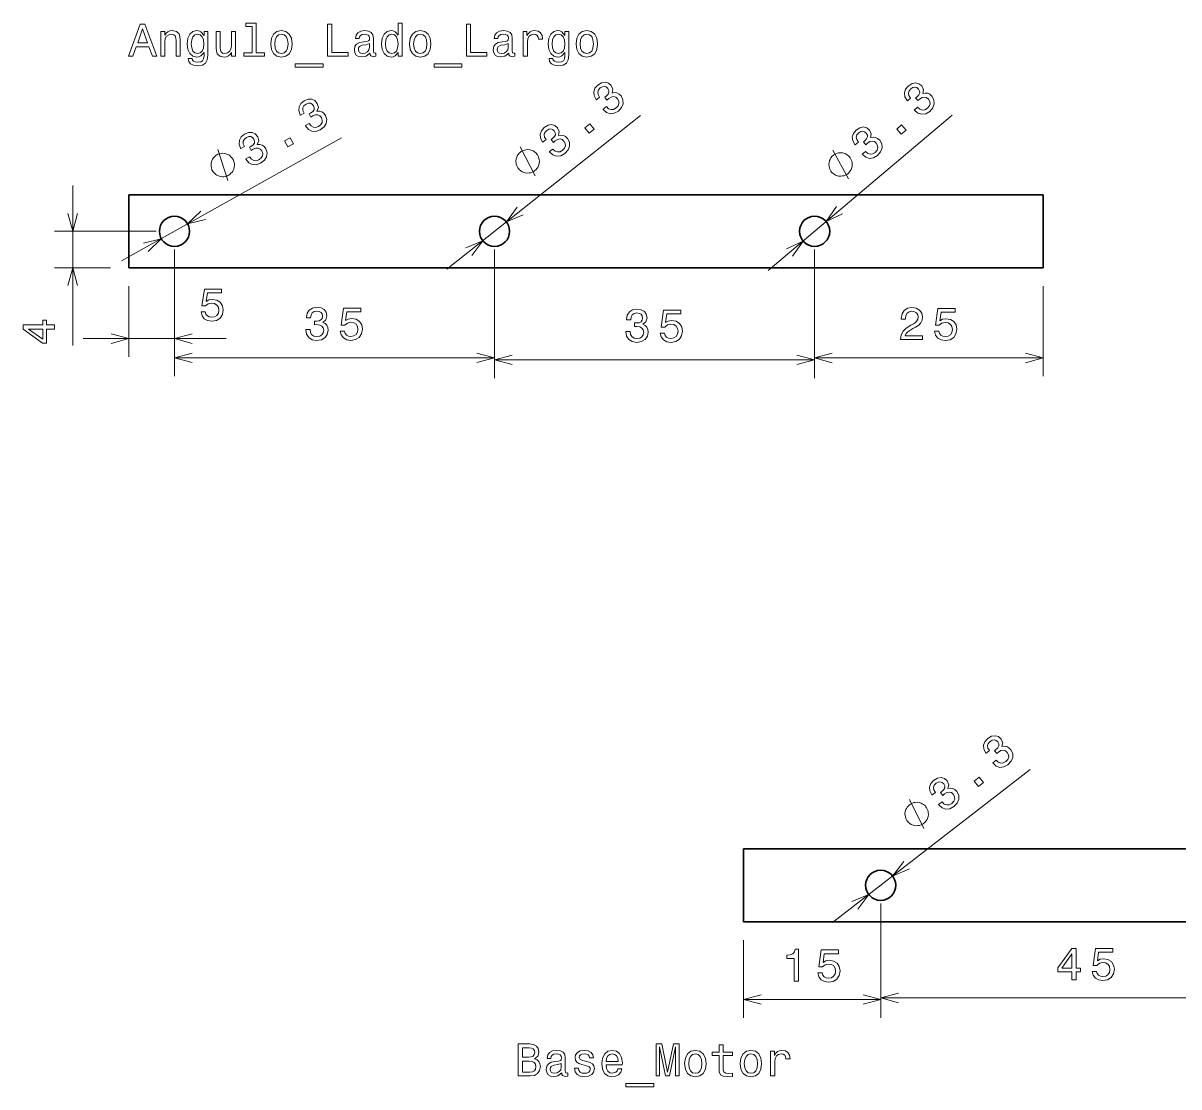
# Model space of a CAD drawing. Extents: x 21 to 274, y 77 to 193.
# Drawn here: x 21.5 to 147.8, y 76.8 to 193.1 of the extents above; entities that cross this region are included whole.
import ezdxf

# ---------------------------------------------------------------- set-up
doc = ezdxf.new("R2010")
doc.units = 0

msp = doc.modelspace()

# ---------------------------------------------------------------- linework, layer by layer
at = {"color": 7, "lineweight": 13}
for p, q in [((67.787636, 166.204269), (88.978447, 182.979935)), ((102.920357, 166.041931), (123.038086, 183.026764)), ((32.196991, 167.087006), (56.273956, 180.546448)), ((38.001587, 156.497833), (73.001587, 156.497833)), ((73.001587, 156.2883), (108.001587, 156.2883)), ((108.001587, 156.483002), (133.001587, 156.483002)), ((109.973412, 94.754364), (131.580521, 111.476791)), ((115.232391, 86.498955), (160.232391, 86.498955))]:
    msp.add_line(p, q, dxfattribs=at)
at = {"color": 7, "lineweight": 13, "ltscale": 0.436979}
msp.add_line((26.875175, 157.852737), (26.875175, 175.331879), dxfattribs=at)
at = {"color": 7, "lineweight": 35}
for p, q in [((133.001587, 174.331879), (33.001587, 174.331879)), ((133.001587, 166.331879), (33.001587, 166.331879)), ((220.232391, 102.824455), (100.232391, 102.824455)), ((220.232391, 94.824455), (100.232391, 94.824455))]:
    msp.add_line(p, q, dxfattribs=at)
at = {"color": 7, "lineweight": 35, "ltscale": 0.2}
for p, q in [((33.001587, 174.331879), (33.001587, 166.331879)), ((133.001587, 174.331879), (133.001587, 166.331879)), ((100.232391, 102.824455), (100.232391, 94.824455))]:
    msp.add_line(p, q, dxfattribs=at)
at = {"color": 7, "lineweight": 13, "ltscale": 0.27816}
msp.add_line((36.001587, 170.331879), (24.875175, 170.331879), dxfattribs=at)
at = {"color": 7, "lineweight": 13, "ltscale": 0.29339}
msp.add_line((38.001587, 168.331879), (38.001587, 156.596298), dxfattribs=at)
at = {"color": 7, "lineweight": 13, "ltscale": 0.345851}
for p, q in [((38.001587, 168.331879), (38.001587, 154.497833)), ((73.001587, 168.331879), (73.001587, 154.497833))]:
    msp.add_line(p, q, dxfattribs=at)
at = {"color": 7, "lineweight": 13, "ltscale": 0.351089}
for p, q in [((73.001587, 168.331879), (73.001587, 154.2883)), ((108.001587, 168.331879), (108.001587, 154.2883))]:
    msp.add_line(p, q, dxfattribs=at)
at = {"color": 7, "lineweight": 13, "ltscale": 0.346222}
msp.add_line((108.001587, 168.331879), (108.001587, 154.483002), dxfattribs=at)
at = {"color": 7, "lineweight": 13, "ltscale": 0.15316}
msp.add_line((31.001587, 166.331879), (24.875175, 166.331879), dxfattribs=at)
at = {"color": 7, "lineweight": 13, "ltscale": 0.19339}
msp.add_line((33.001587, 164.331879), (33.001587, 156.596298), dxfattribs=at)
at = {"color": 7, "lineweight": 13, "ltscale": 0.246222}
msp.add_line((133.001587, 164.331879), (133.001587, 154.483002), dxfattribs=at)
at = {"color": 7, "lineweight": 13, "ltscale": 0.391785}
msp.add_line((28.001587, 158.596298), (43.672981, 158.596298), dxfattribs=at)
at = {"color": 7, "lineweight": 13, "ltscale": 0.312555}
msp.add_line((115.232391, 96.824455), (115.232391, 84.322258), dxfattribs=at)
at = {"color": 7, "lineweight": 13, "ltscale": 0.308138}
msp.add_line((115.232391, 96.824455), (115.232391, 84.498955), dxfattribs=at)
at = {"color": 7, "lineweight": 13, "ltscale": 0.212555}
msp.add_line((100.232391, 92.824455), (100.232391, 84.322258), dxfattribs=at)
at = {"color": 7, "lineweight": 13, "ltscale": 0.375}
msp.add_line((100.232391, 86.322258), (115.232391, 86.322258), dxfattribs=at)
at = {"color": 7, "lineweight": 13}
for points in [[(32.986458, 189.47525), (33.450436, 189.47525), (33.818588, 190.504074), (35.215565, 190.504074), (35.583721, 189.47525), (36.057781, 189.47525), (34.776802, 192.980301), (34.262394, 192.980301)], [(33.979973, 190.932739), (34.5196, 192.475967), (35.059223, 190.932739)], [(36.511673, 189.47525), (36.955479, 189.47525), (36.955479, 191.038651), (37.000866, 191.396713), (37.147121, 191.658966), (37.374065, 191.820358), (37.676659, 191.880875), (37.918736, 191.830444), (38.07003, 191.694275), (38.145679, 191.467331), (38.170895, 191.164734), (38.170895, 189.47525), (38.6147, 189.47525), (38.6147, 191.255508), (38.594528, 191.613586), (38.50375, 191.911133), (38.2062, 192.183456), (37.742222, 192.279282), (37.485016, 192.243988), (37.268158, 192.148163), (37.081558, 191.986771), (36.935303, 191.769913), (36.935303, 192.183456), (36.511673, 192.183456)], [(41.655766, 189.596283), (41.655766, 192.183456), (41.232136, 192.183456), (41.232136, 191.744705), (40.884151, 192.143112), (40.672337, 192.243988), (40.435303, 192.279282), (40.00663, 192.178421), (39.673779, 191.895996), (39.456917, 191.442108), (39.381271, 190.831879), (39.456917, 190.216599), (39.673779, 189.762711), (40.00663, 189.47525), (40.435303, 189.379425), (40.67738, 189.414734), (40.879108, 189.505508), (41.232136, 189.888794), (41.232136, 189.505508), (41.191788, 189.202911), (41.080837, 188.986053), (40.869022, 188.85997), (40.5513, 188.81459), (40.273922, 188.844849), (40.077236, 188.920502), (39.961243, 189.05162), (39.925938, 189.228134), (39.497265, 189.228134), (39.497265, 189.207962), (39.562828, 188.885193), (39.764557, 188.643112), (40.087322, 188.486771), (40.526085, 188.431305), (41.050579, 188.506958), (41.39856, 188.718765), (41.595245, 189.086929)], [(44.671616, 192.183456), (44.227814, 192.183456), (44.227814, 190.620056), (44.17738, 190.256958), (44.031128, 189.994705), (43.80418, 189.833313), (43.50663, 189.782883), (43.2696, 189.823227), (43.118301, 189.944275), (43.032566, 190.151047), (43.012394, 190.443542), (43.012394, 192.183456), (42.568588, 192.183456), (42.568588, 190.403198), (42.583717, 190.045135), (42.679543, 189.747589), (42.972046, 189.47525), (43.441071, 189.379425), (43.69323, 189.414734), (43.910088, 189.505508), (44.096687, 189.66185), (44.247986, 189.888794), (44.247986, 189.47525), (44.671616, 189.47525)], [(46.502308, 192.723083), (46.502308, 189.84845), (45.589485, 189.84845), (45.589485, 189.47525), (47.853893, 189.47525), (47.853893, 189.84845), (46.946114, 189.84845), (46.946114, 193.096283), (45.806343, 193.096283), (45.806343, 192.723083)], [(48.524643, 190.826828), (48.605331, 190.211563), (48.837322, 189.757675), (49.205479, 189.47525), (49.699715, 189.379425), (50.188908, 189.47525), (50.55706, 189.752625), (50.789051, 190.206512), (50.874786, 190.826828), (50.789051, 191.442108), (50.55706, 191.901047), (50.188908, 192.178421), (49.699715, 192.279282), (49.205479, 192.178421), (48.837322, 191.895996), (48.605331, 191.442108)], [(54.747986, 189.47525), (56.997265, 189.47525), (56.997265, 189.89888), (55.211964, 189.89888), (55.211964, 192.97525), (54.747986, 192.97525)], [(59.372627, 189.828278), (59.372627, 189.813141), (59.397842, 189.641678), (59.473488, 189.520645), (59.791214, 189.42482), (60.03833, 189.465164), (60.03833, 189.808105), (59.932423, 189.792969), (59.791214, 189.858536), (59.765999, 190.060272), (59.765999, 191.46228), (59.705479, 191.820358), (59.528965, 192.07251), (59.221329, 192.223816), (58.787613, 192.279282), (58.363979, 192.218765), (58.0513, 192.047302), (57.854614, 191.779999), (57.789051, 191.426987), (57.789051, 191.396713), (58.187466, 191.396713), (58.222771, 191.608536), (58.333721, 191.759827), (58.515274, 191.850616), (58.77248, 191.88591), (59.0196, 191.860703), (59.196114, 191.785049), (59.302017, 191.653931), (59.337322, 191.472366), (59.31715, 191.260559), (59.236458, 191.154648), (59.034729, 191.104218), (58.656487, 191.063873), (58.222771, 190.973083), (57.915131, 190.811707), (57.733574, 190.55954), (57.678101, 190.18634), (57.728531, 189.853485), (57.884872, 189.606369), (58.137032, 189.450027), (58.485016, 189.394562), (58.954037, 189.500473)], [(62.464123, 189.893845), (62.464123, 189.47525), (62.907928, 189.47525), (62.907928, 193.096283), (62.469166, 193.096283), (62.469166, 191.769913), (62.131271, 192.153198), (61.9245, 192.243988), (61.687466, 192.279282), (61.258789, 192.178421), (60.925938, 191.895996), (60.70908, 191.442108), (60.63343, 190.831879), (60.70908, 190.221649), (60.925938, 189.762711), (61.258789, 189.47525), (61.687466, 189.379425), (61.9245, 189.414734), (62.136314, 189.505508)], [(63.704758, 190.826828), (63.785446, 190.211563), (64.017441, 189.757675), (64.38559, 189.47525), (64.879829, 189.379425), (65.369019, 189.47525), (65.737175, 189.752625), (65.969162, 190.206512), (66.054901, 190.826828), (65.969162, 191.442108), (65.737175, 191.901047), (65.369019, 192.178421), (64.879829, 192.279282), (64.38559, 192.178421), (64.017441, 191.895996), (63.785446, 191.442108)], [(69.928101, 189.47525), (72.177376, 189.47525), (72.177376, 189.89888), (70.392075, 189.89888), (70.392075, 192.97525), (69.928101, 192.97525)], [(74.552734, 189.828278), (74.552734, 189.813141), (74.577957, 189.641678), (74.653595, 189.520645), (74.971329, 189.42482), (75.218445, 189.465164), (75.218445, 189.808105), (75.112534, 189.792969), (74.971329, 189.858536), (74.946106, 190.060272), (74.946106, 191.46228), (74.88559, 191.820358), (74.709076, 192.07251), (74.401443, 192.223816), (73.96772, 192.279282), (73.54409, 192.218765), (73.231415, 192.047302), (73.034729, 191.779999), (72.969162, 191.426987), (72.969162, 191.396713), (73.367577, 191.396713), (73.402878, 191.608536), (73.513832, 191.759827), (73.695389, 191.850616), (73.952591, 191.88591), (74.199707, 191.860703), (74.376221, 191.785049), (74.482132, 191.653931), (74.517433, 191.472366), (74.497261, 191.260559), (74.416565, 191.154648), (74.214844, 191.104218), (73.836594, 191.063873), (73.402878, 190.973083), (73.095245, 190.811707), (72.913689, 190.55954), (72.858215, 190.18634), (72.908646, 189.853485), (73.064987, 189.606369), (73.317146, 189.450027), (73.665131, 189.394562), (74.134148, 189.500473)], [(76.146393, 189.47525), (76.590195, 189.47525), (76.590195, 191.023514), (76.63559, 191.396713), (76.771759, 191.664017), (76.993652, 191.825394), (77.291206, 191.880875), (77.513107, 191.845566), (77.679535, 191.744705), (77.780396, 191.573227), (77.815704, 191.341248), (78.264549, 191.341248), (78.204033, 191.749741), (78.037605, 192.042252), (77.760223, 192.218765), (77.381989, 192.279282), (77.124786, 192.238937), (76.902878, 192.138077), (76.706192, 191.966599), (76.54985, 191.734619), (76.54985, 192.183456), (76.146393, 192.183456)], [(81.124062, 189.596283), (81.124062, 192.183456), (80.700424, 192.183456), (80.700424, 191.744705), (80.352448, 192.143112), (80.140625, 192.243988), (79.903595, 192.279282), (79.47493, 192.178421), (79.142075, 191.895996), (78.925217, 191.442108), (78.849564, 190.831879), (78.925217, 190.216599), (79.142075, 189.762711), (79.47493, 189.47525), (79.903595, 189.379425), (80.145676, 189.414734), (80.347404, 189.505508), (80.700424, 189.888794), (80.700424, 189.505508), (80.66008, 189.202911), (80.549133, 188.986053), (80.337311, 188.85997), (80.019592, 188.81459), (79.742218, 188.844849), (79.545532, 188.920502), (79.429535, 189.05162), (79.394234, 189.228134), (78.965561, 189.228134), (78.965561, 189.207962), (79.03112, 188.885193), (79.232849, 188.643112), (79.555618, 188.486771), (79.994377, 188.431305), (80.518875, 188.506958), (80.866852, 188.718765), (81.063538, 189.086929)], [(81.920891, 190.826828), (82.001579, 190.211563), (82.233566, 189.757675), (82.60173, 189.47525), (83.095963, 189.379425), (83.585159, 189.47525), (83.953308, 189.752625), (84.185303, 190.206512), (84.271034, 190.826828), (84.185303, 191.442108), (83.953308, 191.901047), (83.585159, 192.178421), (83.095963, 192.279282), (82.60173, 192.178421), (82.233566, 191.895996), (82.001579, 191.442108)], [(39.840202, 190.831879), (39.885593, 191.280731), (40.021759, 191.613586), (40.233574, 191.810272), (40.515995, 191.880875), (40.813545, 191.810272), (41.03545, 191.613586), (41.171616, 191.280731), (41.222046, 190.831879), (41.171616, 190.37294), (41.03545, 190.045135), (40.813545, 189.843399), (40.515995, 189.777847), (40.233574, 189.843399), (40.021759, 190.045135), (39.885593, 190.377991)], [(48.978531, 190.831879), (49.023922, 191.285767), (49.165131, 191.613586), (49.392075, 191.815308), (49.699715, 191.88591), (50.002308, 191.815308), (50.229256, 191.618622), (50.370464, 191.285767), (50.420898, 190.831879), (50.370464, 190.37294), (50.229256, 190.040085), (50.002308, 189.838364), (49.699715, 189.772797), (49.392075, 189.838364), (49.165131, 190.040085), (49.023922, 190.37294)], [(59.322193, 190.42337), (59.261673, 190.161133), (59.100288, 189.959396), (58.858215, 189.828278), (58.560665, 189.782883), (58.369022, 189.808105), (58.232857, 189.888794), (58.147121, 190.029999), (58.121902, 190.226685), (58.142078, 190.403198), (58.222771, 190.529282), (58.545536, 190.670502), (58.954037, 190.731018), (59.322193, 190.852051)], [(61.763115, 191.880875), (62.055622, 191.810272), (62.277523, 191.613586), (62.408646, 191.285767), (62.45908, 190.831879), (62.408646, 190.37294), (62.277523, 190.045135), (62.055622, 189.843399), (61.763115, 189.777847), (61.485737, 189.843399), (61.273922, 190.045135), (61.132713, 190.377991), (61.087322, 190.831879), (61.132713, 191.280731), (61.273922, 191.608536), (61.485737, 191.810272)], [(64.158646, 190.831879), (64.204033, 191.285767), (64.345245, 191.613586), (64.572189, 191.815308), (64.879829, 191.88591), (65.182419, 191.815308), (65.409363, 191.618622), (65.550575, 191.285767), (65.601013, 190.831879), (65.550575, 190.37294), (65.409363, 190.040085), (65.182419, 189.838364), (64.879829, 189.772797), (64.572189, 189.838364), (64.345245, 190.040085), (64.204033, 190.37294)], [(74.502304, 190.42337), (74.441788, 190.161133), (74.280403, 189.959396), (74.03833, 189.828278), (73.740776, 189.782883), (73.549133, 189.808105), (73.412964, 189.888794), (73.327232, 190.029999), (73.302017, 190.226685), (73.322189, 190.403198), (73.402878, 190.529282), (73.725647, 190.670502), (74.134148, 190.731018), (74.502304, 190.852051)], [(79.308502, 190.831879), (79.353882, 191.280731), (79.490051, 191.613586), (79.701874, 191.810272), (79.984291, 191.880875), (80.281845, 191.810272), (80.503738, 191.613586), (80.639908, 191.280731), (80.690338, 190.831879), (80.639908, 190.37294), (80.503738, 190.045135), (80.281845, 189.843399), (79.984291, 189.777847), (79.701874, 189.843399), (79.490051, 190.045135), (79.353882, 190.377991)], [(82.374779, 190.831879), (82.420166, 191.285767), (82.561378, 191.613586), (82.788322, 191.815308), (83.095963, 191.88591), (83.39856, 191.815308), (83.625504, 191.618622), (83.766708, 191.285767), (83.817139, 190.831879), (83.766708, 190.37294), (83.625504, 190.040085), (83.39856, 189.838364), (83.095963, 189.772797), (82.788322, 189.838364), (82.561378, 190.040085), (82.420166, 190.37294)], [(51.217728, 188.638077), (51.217728, 188.285049), (54.25375, 188.285049), (54.25375, 188.638077)], [(66.397842, 188.638077), (66.397842, 188.285049), (69.433861, 188.285049), (69.433861, 188.638077)], [(84.868004, 183.678986), (84.889923, 183.651306), (85.253693, 183.321793), (85.664925, 183.184219), (86.101524, 183.233963), (86.542252, 183.473511), (86.900269, 183.866287), (87.070953, 184.284439), (87.049545, 184.717743), (86.838989, 185.129959), (86.622665, 185.338211), (86.385422, 185.459152), (86.127251, 185.492752), (85.852936, 185.449265), (85.940918, 185.866257), (85.762657, 186.27832), (85.459183, 186.53978), (85.104462, 186.638474), (84.711853, 186.565659), (84.291565, 186.316559), (83.985764, 185.971558), (83.850662, 185.581589), (83.891853, 185.16394), (84.123657, 184.749237), (84.145569, 184.721558), (84.497482, 185.000153), (84.328781, 185.278275), (84.287598, 185.54155), (84.36602, 185.783737), (84.568008, 186.007965), (84.798676, 186.139114), (85.014664, 186.175018), (85.212044, 186.112579), (85.391624, 185.958862), (85.509422, 185.736938), (85.517822, 185.531311), (85.414352, 185.320755), (85.207748, 185.118607), (85.050407, 185.000488), (85.297699, 184.68811), (85.485191, 184.849396), (85.762482, 185.011017), (86.023453, 185.063248), (86.256248, 184.996674), (86.455429, 184.826324), (86.593498, 184.562546), (86.613434, 184.301743), (86.516052, 184.05098), (86.303024, 183.824448), (86.022614, 183.666779), (85.746811, 183.641403), (85.481888, 183.740433), (85.231789, 183.96698)], [(118.907646, 183.595886), (118.93042, 183.568924), (119.304405, 183.251038), (119.719765, 183.126495), (120.154579, 183.189987), (120.587532, 183.443314), (120.932983, 183.847168), (121.090408, 184.270493), (121.055344, 184.702911), (120.831902, 185.108292), (120.609123, 185.309616), (120.368187, 185.423004), (120.109085, 185.448471), (119.836273, 185.396347), (119.911064, 185.815903), (119.719902, 186.222137), (119.408333, 186.473907), (119.050682, 186.561371), (118.660561, 186.476212), (118.248329, 186.213974), (117.953568, 185.859512), (117.830826, 185.465469), (117.885162, 185.049332), (118.129921, 184.642151), (118.152695, 184.615173), (118.495659, 184.904724), (118.318268, 185.177383), (118.268806, 185.439224), (118.339554, 185.683777), (118.534378, 185.914261), (118.760788, 186.052612), (118.97554, 186.095306), (119.174789, 186.039124), (119.359131, 185.891144), (119.483864, 185.673035), (119.498741, 185.467789), (119.401962, 185.254074), (119.201836, 185.045517), (119.048294, 184.922485), (119.305313, 184.618057), (119.487625, 184.785187), (119.759674, 184.95546), (120.018875, 185.015884), (120.253654, 184.956696), (120.458115, 184.792709), (120.604424, 184.533417), (120.632568, 184.273361), (120.543152, 184.019669), (120.337364, 183.78653), (120.062057, 183.620087), (119.787201, 183.586044), (119.519279, 183.676666), (119.262169, 183.895203)], [(52.327248, 181.891006), (52.344467, 181.860184), (52.651138, 181.476959), (53.035217, 181.275665), (53.474174, 181.25528), (53.947411, 181.4216), (54.363396, 181.752365), (54.598488, 182.138), (54.646324, 182.569199), (54.504089, 183.009674), (54.323685, 183.24971), (54.108711, 183.406876), (53.859192, 183.481155), (53.581444, 183.481903), (53.734695, 183.879562), (53.624313, 184.314743), (53.366333, 184.621185), (53.03186, 184.775101), (52.632652, 184.765717), (52.178062, 184.5867), (51.821251, 184.2948), (51.625786, 183.931305), (51.599945, 183.512421), (51.762772, 183.066116), (51.779999, 183.035294), (52.171791, 183.254318), (52.049507, 183.55574), (52.050766, 183.82222), (52.166756, 184.048828), (52.401863, 184.238037), (52.650459, 184.33078), (52.869415, 184.331848), (53.054337, 184.238785), (53.207153, 184.058426), (53.288116, 183.820587), (53.263672, 183.616257), (53.128006, 183.42485), (52.891846, 183.258179), (52.717705, 183.166611), (52.912117, 182.818848), (53.122894, 182.948227), (53.422371, 183.063644), (53.688332, 183.073654), (53.907562, 182.970871), (54.077087, 182.770966), (54.171394, 182.488586), (54.149544, 182.227936), (54.013496, 181.99588), (53.767113, 181.806137), (53.465172, 181.695129), (53.18885, 181.713989), (52.943077, 181.853928), (52.732239, 182.117401)], [(79.009521, 179.041138), (79.031433, 179.013458), (79.39521, 178.683929), (79.806442, 178.546356), (80.243042, 178.596115), (80.683762, 178.835663), (81.041779, 179.228439), (81.212471, 179.646576), (81.191055, 180.07988), (80.980499, 180.492111), (80.764191, 180.700363), (80.526939, 180.821289), (80.268768, 180.854904), (79.994453, 180.811417), (80.082436, 181.228409), (79.904175, 181.640457), (79.600693, 181.901932), (79.245979, 182.000626), (78.853371, 181.927811), (78.433075, 181.678696), (78.127289, 181.33371), (77.992188, 180.943741), (78.033371, 180.526077), (78.265167, 180.111389), (78.287079, 180.08371), (78.639008, 180.362305), (78.470306, 180.640411), (78.429115, 180.903687), (78.507538, 181.145889), (78.709534, 181.370117), (78.940193, 181.501251), (79.156189, 181.53717), (79.353561, 181.474716), (79.533142, 181.320999), (79.65094, 181.099075), (79.65934, 180.893463), (79.555878, 180.682907), (79.349266, 180.480759), (79.191925, 180.362625), (79.439217, 180.050247), (79.626709, 180.211548), (79.903992, 180.373169), (80.164963, 180.425385), (80.397766, 180.358826), (80.596954, 180.188461), (80.735016, 179.924698), (80.754944, 179.663879), (80.657578, 179.413132), (80.444542, 179.1866), (80.164124, 179.028931), (79.888329, 179.003555), (79.623398, 179.10257), (79.373306, 179.329117)], [(83.344788, 181.070892), (83.890457, 181.502884), (83.424042, 182.092041), (82.878372, 181.660065)], [(45.805107, 178.24501), (45.822327, 178.214203), (46.128998, 177.830978), (46.513077, 177.629684), (46.952034, 177.609283), (47.42527, 177.77562), (47.841255, 178.106384), (48.076347, 178.49202), (48.124184, 178.923203), (47.981949, 179.363693), (47.801544, 179.603729), (47.586571, 179.76088), (47.337051, 179.835175), (47.059303, 179.835907), (47.212555, 180.233582), (47.102173, 180.668762), (46.844193, 180.975204), (46.50972, 181.12912), (46.110512, 181.119736), (45.655922, 180.94072), (45.29911, 180.648804), (45.103645, 180.285324), (45.077805, 179.86644), (45.240631, 179.42012), (45.257858, 179.389313), (45.649651, 179.608322), (45.527367, 179.909744), (45.528625, 180.176224), (45.644615, 180.402832), (45.879723, 180.592056), (46.128319, 180.684799), (46.347275, 180.685867), (46.532196, 180.592789), (46.685013, 180.412445), (46.765976, 180.174591), (46.741531, 179.970261), (46.605865, 179.77887), (46.369705, 179.612183), (46.195564, 179.520615), (46.389977, 179.172852), (46.600754, 179.302246), (46.90023, 179.417648), (47.166191, 179.427658), (47.385422, 179.32489), (47.554947, 179.124985), (47.649254, 178.84259), (47.627403, 178.58194), (47.491356, 178.349884), (47.244972, 178.160156), (46.943031, 178.049149), (46.66671, 178.068008), (46.420937, 178.207947), (46.210098, 178.471405)], [(113.198296, 178.77565), (113.221069, 178.748672), (113.595047, 178.430786), (114.010406, 178.306244), (114.445221, 178.369736), (114.878174, 178.623062), (115.223633, 179.026932), (115.381058, 179.450241), (115.345993, 179.88266), (115.122551, 180.28804), (114.899773, 180.489365), (114.658829, 180.602768), (114.399727, 180.62822), (114.126923, 180.576096), (114.201714, 180.995667), (114.010551, 181.401886), (113.698982, 181.653656), (113.341331, 181.741119), (112.95121, 181.65596), (112.538979, 181.393738), (112.244217, 181.039276), (112.121475, 180.645233), (112.175804, 180.22908), (112.42057, 179.821899), (112.443344, 179.794937), (112.786308, 180.084488), (112.608917, 180.357132), (112.559448, 180.618988), (112.630203, 180.863525), (112.825027, 181.094009), (113.051437, 181.232361), (113.26619, 181.27507), (113.465439, 181.218872), (113.649773, 181.070892), (113.774506, 180.852798), (113.789391, 180.647552), (113.692612, 180.433838), (113.492477, 180.225266), (113.338943, 180.102234), (113.595963, 179.797806), (113.778275, 179.964935), (114.050323, 180.135223), (114.309525, 180.195648), (114.544304, 180.136459), (114.748764, 179.972458), (114.895065, 179.713165), (114.923218, 179.453125), (114.833794, 179.199417), (114.628014, 178.966278), (114.352707, 178.79985), (114.077843, 178.765793), (113.809929, 178.856415), (113.552818, 179.074966)], [(117.467407, 180.941086), (117.999191, 181.390045), (117.514427, 181.964218), (116.982651, 181.515259)], [(50.408218, 179.558685), (51.015709, 179.898285), (50.64904, 180.554199), (50.04155, 180.2146)], [(44.399078, 178.204346), (44.342148, 178.306183), (44.177376, 178.4814), (44.041069, 178.605682), (43.93322, 178.679047), (43.746002, 178.774872), (43.507851, 178.842239), (43.298172, 178.858688), (43.167877, 178.852676), (42.986656, 178.818207), (42.754524, 178.755264), (42.652687, 178.698334), (42.55085, 178.641403), (42.375648, 178.476639), (42.251358, 178.340332), (42.177994, 178.232483), (42.082161, 178.045258), (42.014801, 177.807114), (41.99836, 177.597427), (42.004372, 177.467133), (42.038841, 177.285919), (42.101776, 177.053787), (42.158707, 176.95195), (42.215637, 176.850113), (42.380409, 176.674911), (42.516716, 176.550613), (42.624565, 176.477249), (42.811783, 176.381424), (43.049934, 176.314056), (43.259613, 176.297623), (43.389908, 176.303619), (43.571129, 176.338104), (43.803261, 176.401031), (43.905098, 176.457962), (44.006935, 176.514893), (44.182137, 176.679657), (44.306427, 176.815979), (44.379791, 176.923813), (44.475624, 177.111038), (44.542984, 177.349182), (44.559425, 177.558868), (44.553413, 177.689163), (44.518944, 177.870377), (44.456009, 178.102524)], [(77.627914, 178.777145), (77.555496, 178.868607), (77.364929, 179.01535), (77.210571, 179.116348), (77.092422, 179.171616), (76.892334, 179.23642), (76.6465, 179.264999), (76.436874, 179.247849), (76.309196, 179.221176), (76.135773, 179.158295), (75.916626, 179.059204), (75.82515, 178.986786), (75.733681, 178.914368), (75.586945, 178.723801), (75.485939, 178.569443), (75.430672, 178.451294), (75.365875, 178.251205), (75.337296, 178.005371), (75.354439, 177.795746), (75.381119, 177.66806), (75.444, 177.494644), (75.543091, 177.275497), (75.615509, 177.184021), (75.68792, 177.092545), (75.878487, 176.945816), (76.032845, 176.844803), (76.151001, 176.789551), (76.351089, 176.724747), (76.596924, 176.696167), (76.806549, 176.713318), (76.934219, 176.73999), (77.107643, 176.802872), (77.326797, 176.901962), (77.418266, 176.97438), (77.509735, 177.046799), (77.656479, 177.237366), (77.757477, 177.391724), (77.812744, 177.509872), (77.877541, 177.709961), (77.906128, 177.955795), (77.888977, 178.165421), (77.862305, 178.293091), (77.799416, 178.466507), (77.700325, 178.685669)], [(111.825684, 178.468231), (111.750427, 178.557373), (111.555328, 178.698029), (111.397858, 178.794113), (111.27803, 178.845627), (111.075989, 178.904083), (110.829376, 178.924911), (110.620399, 178.901154), (110.493622, 178.870468), (110.322281, 178.802139), (110.106354, 178.696198), (110.017212, 178.620926), (109.92807, 178.54567), (109.787415, 178.350571), (109.69133, 178.193115), (109.639816, 178.073273), (109.58136, 177.871231), (109.560532, 177.624634), (109.584282, 177.415649), (109.614975, 177.288879), (109.683296, 177.117523), (109.789246, 176.901611), (109.86451, 176.812454), (109.939774, 176.723312), (110.134872, 176.582657), (110.292336, 176.486572), (110.41217, 176.435059), (110.614204, 176.376602), (110.860817, 176.355774), (111.069794, 176.379532), (111.196571, 176.410217), (111.36792, 176.478546), (111.583839, 176.584488), (111.672981, 176.65976), (111.762123, 176.735016), (111.902786, 176.930115), (111.998871, 177.087585), (112.050385, 177.207413), (112.108833, 177.409454), (112.129662, 177.656067), (112.105911, 177.865036), (112.075218, 177.991821), (112.006897, 178.163162), (111.900948, 178.379089)], [(40.904243, 161.509125), (41.015198, 161.095581), (41.262314, 160.772812), (41.625427, 160.571075), (42.089401, 160.495438), (42.59877, 160.586212), (42.997185, 160.833328), (43.249344, 161.2267), (43.345169, 161.731018), (43.25943, 162.200043), (43.017357, 162.568207), (42.639114, 162.805237), (42.149925, 162.890961), (41.771683, 162.830444), (41.479172, 162.664017), (41.620384, 163.607101), (43.153526, 163.607101), (43.153526, 164.020645), (41.282486, 164.020645), (41.005112, 162.164734), (41.408569, 162.164734), (41.701073, 162.401779), (42.074272, 162.487503), (42.397041, 162.432037), (42.644157, 162.270645), (42.800499, 162.023529), (42.855972, 161.705811), (42.800499, 161.388092), (42.639114, 161.140961), (42.391998, 160.984619), (42.074272, 160.929153), (41.806984, 160.964447), (41.600212, 161.080444), (41.448914, 161.262009), (41.373268, 161.509125)], [(52.362679, 159.59726), (52.362679, 159.561951), (52.443375, 159.077805), (52.680405, 158.714691), (53.053604, 158.482697), (53.547836, 158.396973), (54.072334, 158.482697), (54.465706, 158.704605), (54.717865, 159.057632), (54.808647, 159.51152), (54.768303, 159.809067), (54.657349, 160.051147), (54.475792, 160.237747), (54.233719, 160.373917), (54.561531, 160.64624), (54.677521, 161.079971), (54.601875, 161.473343), (54.385017, 161.770889), (54.03199, 161.957489), (53.547836, 162.023056), (53.093948, 161.942352), (52.745964, 161.720459), (52.51902, 161.367432), (52.443375, 160.898407), (52.443375, 160.863113), (52.89222, 160.863113), (52.932564, 161.185867), (53.06369, 161.417862), (53.275505, 161.559067), (53.573059, 161.609497), (53.835304, 161.569153), (54.026947, 161.463257), (54.142937, 161.291779), (54.188332, 161.059799), (54.142937, 160.812668), (54.021904, 160.64624), (53.810089, 160.54538), (53.522621, 160.515121), (53.325935, 160.520172), (53.325935, 160.12175), (53.573059, 160.131836), (53.890778, 160.086456), (54.127808, 159.965408), (54.26902, 159.768723), (54.31945, 159.51152), (54.263977, 159.219009), (54.117722, 159.002151), (53.885735, 158.865982), (53.578102, 158.820602), (53.260376, 158.871033), (53.028389, 159.022324), (52.882133, 159.264404), (52.82666, 159.59726)], [(56.118874, 159.41066), (56.229828, 158.997116), (56.476944, 158.674347), (56.840057, 158.47261), (57.304031, 158.396973), (57.8134, 158.487747), (58.211815, 158.734863), (58.463974, 159.128235), (58.559799, 159.632553), (58.47406, 160.101578), (58.231987, 160.469742), (57.853745, 160.706772), (57.364555, 160.792496), (56.986313, 160.731979), (56.693802, 160.565552), (56.835014, 161.508636), (58.368156, 161.508636), (58.368156, 161.92218), (56.497116, 161.92218), (56.219742, 160.066284), (56.623199, 160.066284), (56.915703, 160.303314), (57.288902, 160.389038), (57.611671, 160.333572), (57.858788, 160.17218), (58.015129, 159.925064), (58.070602, 159.607346), (58.015129, 159.289627), (57.853745, 159.042496), (57.606628, 158.886169), (57.288902, 158.830688), (57.021614, 158.865982), (56.814842, 158.981979), (56.663544, 159.163544), (56.587898, 159.41066)], [(87.362686, 159.387726), (87.362686, 159.352417), (87.443375, 158.868271), (87.680405, 158.505157), (88.053604, 158.273163), (88.547836, 158.187439), (89.072334, 158.273163), (89.465706, 158.495071), (89.717865, 158.848099), (89.808647, 159.301987), (89.768295, 159.599533), (89.657349, 159.841614), (89.475792, 160.028214), (89.233719, 160.164383), (89.561523, 160.436707), (89.677521, 160.870438), (89.601875, 161.263809), (89.38501, 161.561356), (89.03199, 161.747955), (88.547836, 161.813522), (88.093948, 161.732819), (87.745964, 161.510925), (87.51902, 161.157898), (87.443375, 160.688873), (87.443375, 160.65358), (87.89222, 160.65358), (87.932564, 160.976334), (88.06369, 161.208328), (88.275505, 161.349533), (88.573059, 161.399963), (88.835304, 161.359619), (89.026947, 161.253723), (89.142944, 161.082245), (89.188324, 160.850266), (89.142944, 160.603134), (89.021904, 160.436707), (88.810089, 160.335846), (88.522621, 160.305588), (88.325935, 160.310638), (88.325935, 159.912216), (88.573059, 159.922302), (88.890778, 159.876923), (89.127808, 159.755875), (89.26902, 159.559189), (89.319458, 159.301987), (89.263977, 159.009476), (89.117722, 158.792618), (88.885735, 158.656448), (88.578094, 158.611069), (88.260376, 158.661499), (88.028381, 158.81279), (87.882133, 159.054871), (87.82666, 159.387726)], [(117.40303, 158.483002), (119.808647, 158.483002), (119.808647, 158.916718), (117.907349, 158.916718), (118.01326, 159.153748), (118.194817, 159.350433), (118.754616, 159.708511), (119.052162, 159.859802), (119.385017, 160.07666), (119.622047, 160.328827), (119.758217, 160.626373), (119.808647, 160.964264), (119.722916, 161.387909), (119.485886, 161.720749), (119.122772, 161.932571), (118.653748, 162.008224), (118.169601, 161.922485), (117.801445, 161.685455), (117.564407, 161.307205), (117.483719, 160.807922), (117.483719, 160.73732), (117.942657, 160.73732), (117.942657, 160.777664), (117.988045, 161.120605), (118.124207, 161.372772), (118.341064, 161.534149), (118.628532, 161.58963), (118.921036, 161.5392), (119.137901, 161.413116), (119.279106, 161.216431), (119.329544, 160.969315), (119.294235, 160.73732), (119.198418, 160.540634), (119.037033, 160.369171), (118.815132, 160.217865), (118.517578, 160.056488), (118.023346, 159.743805), (117.675362, 159.41095), (117.46859, 159.007492), (117.40303, 158.498138)], [(121.118881, 159.395828), (121.229828, 158.982285), (121.476944, 158.659515), (121.840057, 158.457779), (122.304039, 158.382141), (122.8134, 158.472916), (123.211815, 158.720032), (123.463982, 159.113403), (123.559799, 159.617722), (123.474068, 160.086746), (123.231995, 160.45491), (122.853745, 160.69194), (122.364555, 160.777664), (121.986313, 160.717148), (121.69381, 160.55072), (121.835014, 161.493805), (123.368156, 161.493805), (123.368156, 161.907349), (121.497124, 161.907349), (121.219742, 160.051453), (121.623199, 160.051453), (121.91571, 160.288483), (122.28891, 160.374207), (122.611671, 160.318741), (122.858795, 160.157349), (123.015129, 159.910233), (123.07061, 159.592514), (123.015129, 159.274796), (122.853745, 159.027664), (122.606628, 158.871338), (122.28891, 158.815857), (122.021614, 158.851151), (121.814842, 158.967148), (121.663544, 159.148712), (121.587898, 159.395828)], [(24.875175, 159.648117), (24.875175, 160.102005), (24.007744, 160.102005), (24.007744, 160.601288), (23.604279, 160.601288), (23.604279, 160.102005), (21.450821, 160.102005), (21.450821, 159.643082), (23.563934, 158.10994), (24.007744, 158.10994), (24.007744, 159.648117)], [(91.118881, 159.201126), (91.229828, 158.787582), (91.476944, 158.464813), (91.840057, 158.263077), (92.304031, 158.187439), (92.8134, 158.278214), (93.211815, 158.52533), (93.463974, 158.918701), (93.559799, 159.423019), (93.47406, 159.892044), (93.231987, 160.260208), (92.853745, 160.497238), (92.364555, 160.582962), (91.986313, 160.522446), (91.693802, 160.356018), (91.835014, 161.299103), (93.368156, 161.299103), (93.368156, 161.712646), (91.497116, 161.712646), (91.219742, 159.85675), (91.623199, 159.85675), (91.91571, 160.093781), (92.28891, 160.179504), (92.611671, 160.124039), (92.858795, 159.962646), (93.015129, 159.71553), (93.070602, 159.397812), (93.015129, 159.080093), (92.853745, 158.832962), (92.606628, 158.676636), (92.28891, 158.621155), (92.021614, 158.656448), (91.814842, 158.772446), (91.663544, 158.95401), (91.587898, 159.201126)], [(23.604279, 158.533569), (22.035835, 159.648117), (23.604279, 159.648117)], [(127.478012, 112.220963), (127.499619, 112.193039), (127.859741, 111.85955), (128.26944, 111.717468), (128.706558, 111.762421), (129.149887, 111.997116), (129.512192, 112.385925), (129.687469, 112.802177), (129.670822, 113.235687), (129.464813, 113.6502), (129.250793, 113.860817), (129.014893, 113.984344), (128.757095, 114.02079), (128.482315, 113.980316), (128.574875, 114.396317), (128.401154, 114.810303), (128.100571, 115.075096), (127.746964, 115.177673), (127.353577, 115.109177), (126.930565, 114.8647), (126.621002, 114.523087), (126.481628, 114.134628), (126.518219, 113.716545), (126.745453, 113.299332), (126.767059, 113.271408), (127.122025, 113.546127), (126.956383, 113.826073), (126.918091, 114.089783), (126.999176, 114.3311), (127.203613, 114.553093), (127.435699, 114.681694), (127.652077, 114.71524), (127.848755, 114.650627), (128.026642, 114.494949), (128.141998, 114.271736), (128.148132, 114.06604), (128.042358, 113.856636), (127.833542, 113.656769), (127.674911, 113.540375), (127.918762, 113.225296), (128.108002, 113.384521), (128.387054, 113.543091), (128.64859, 113.592445), (128.880646, 113.523323), (129.077942, 113.350792), (129.213104, 113.085518), (129.230164, 112.824501), (129.130035, 112.574829), (128.914536, 112.350647), (128.632416, 112.196075), (128.356339, 112.173737), (128.092529, 112.275658), (127.844933, 112.504936)], [(121.568939, 107.647743), (121.590546, 107.619827), (121.950676, 107.286331), (122.360367, 107.144249), (122.797485, 107.189201), (123.240814, 107.423897), (123.603127, 107.812706), (123.778397, 108.228958), (123.761749, 108.662468), (123.55574, 109.076981), (123.341721, 109.287598), (123.105812, 109.411125), (122.84803, 109.447571), (122.57325, 109.407097), (122.66581, 109.823097), (122.492081, 110.237091), (122.191498, 110.501877), (121.837891, 110.604462), (121.444504, 110.535957), (121.0215, 110.291489), (120.711937, 109.949875), (120.572556, 109.561401), (120.609146, 109.143326), (120.836388, 108.726112), (120.857994, 108.698196), (121.212952, 108.972908), (121.04731, 109.252853), (121.009018, 109.516571), (121.090103, 109.757881), (121.29454, 109.979874), (121.526627, 110.108475), (121.743004, 110.142014), (121.939682, 110.077408), (122.117569, 109.92173), (122.232918, 109.698517), (122.239059, 109.492828), (122.133286, 109.283417), (121.924469, 109.083549), (121.765839, 108.967155), (122.009689, 108.652084), (122.198944, 108.811302), (122.477982, 108.969872), (122.739517, 109.019226), (122.971573, 108.950104), (123.168869, 108.777573), (123.304031, 108.512299), (123.321091, 108.251282), (123.22097, 108.001617), (123.005463, 107.777435), (122.723335, 107.622856), (122.447273, 107.600517), (122.183449, 107.702438), (121.93586, 107.931717)], [(125.926224, 109.629761), (126.476616, 110.055725), (126.016701, 110.649979), (125.466309, 110.224022)], [(120.184502, 107.398941), (120.113098, 107.491203), (119.924156, 107.64003), (119.77092, 107.742722), (119.653381, 107.799278), (119.45401, 107.866272), (119.208511, 107.897552), (118.998711, 107.882713), (118.870743, 107.857437), (118.696648, 107.796463), (118.476418, 107.699783), (118.384155, 107.628372), (118.291893, 107.556969), (118.143066, 107.368027), (118.040375, 107.21479), (117.983818, 107.097252), (117.916824, 106.897881), (117.885544, 106.652382), (117.900391, 106.442581), (117.925659, 106.314613), (117.986633, 106.140518), (118.083313, 105.920288), (118.154724, 105.828026), (118.226128, 105.735764), (118.41507, 105.586945), (118.568306, 105.484253), (118.685844, 105.427689), (118.885216, 105.360703), (119.130714, 105.329414), (119.340515, 105.344261), (119.468483, 105.369537), (119.642578, 105.430511), (119.862808, 105.527191), (119.95507, 105.598595), (120.047333, 105.669998), (120.196152, 105.85894), (120.298843, 106.012177), (120.355408, 106.129715), (120.422394, 106.329086), (120.453682, 106.574593), (120.438835, 106.784386), (120.413559, 106.912354), (120.352585, 107.086449), (120.255905, 107.306679)], [(105.773605, 88.322258), (106.232536, 88.322258), (106.232536, 91.847473), (105.889595, 91.847473), (105.79882, 91.539841), (105.617264, 91.333069), (105.339882, 91.212029), (104.956596, 91.171684), (104.956596, 90.813614), (105.773605, 90.813614)], [(108.349686, 89.235085), (108.460632, 88.821541), (108.707748, 88.498772), (109.070862, 88.297043), (109.534843, 88.22139), (110.044205, 88.312172), (110.442619, 88.559288), (110.694786, 88.95266), (110.790604, 89.456985), (110.704872, 89.926003), (110.462799, 90.294159), (110.084549, 90.531189), (109.59536, 90.616928), (109.217117, 90.556412), (108.924614, 90.389984), (109.065819, 91.333069), (110.598961, 91.333069), (110.598961, 91.746613), (108.727928, 91.746613), (108.450546, 89.890701), (108.854004, 89.890701), (109.146515, 90.127731), (109.519714, 90.21347), (109.842476, 90.15799), (110.0896, 89.996613), (110.245934, 89.749489), (110.301414, 89.43177), (110.245934, 89.114044), (110.084549, 88.866928), (109.837433, 88.710587), (109.519714, 88.655113), (109.252419, 88.690414), (109.045647, 88.806412), (108.894348, 88.987961), (108.818703, 89.235085)], [(136.141754, 88.498955), (136.595642, 88.498955), (136.595642, 89.366394), (137.094925, 89.366394), (137.094925, 89.769852), (136.595642, 89.769852), (136.595642, 91.923309), (136.136719, 91.923309), (134.603577, 89.810196), (134.603577, 89.366394), (136.141754, 89.366394)], [(135.027206, 89.769852), (136.141754, 91.338295), (136.141754, 89.769852)], [(138.349686, 89.411781), (138.460632, 88.998238), (138.707748, 88.675468), (139.070862, 88.47374), (139.534836, 88.398087), (140.044205, 88.488869), (140.442627, 88.735985), (140.694778, 89.129356), (140.790604, 89.633682), (140.704865, 90.102699), (140.462799, 90.470856), (140.084549, 90.707886), (139.595367, 90.793625), (139.217117, 90.733109), (138.924606, 90.566681), (139.065826, 91.509766), (140.598969, 91.509766), (140.598969, 91.923309), (138.727921, 91.923309), (138.450546, 90.067398), (138.854004, 90.067398), (139.146515, 90.304428), (139.519714, 90.390167), (139.842468, 90.334686), (140.0896, 90.173309), (140.245941, 89.926186), (140.301407, 89.608467), (140.245941, 89.290741), (140.084549, 89.043625), (139.837433, 88.887283), (139.519714, 88.83181), (139.252411, 88.867111), (139.045654, 88.983109), (138.894348, 89.164658), (138.818695, 89.411781)], [(77.380806, 79.859039), (77.733833, 80.151543), (77.824608, 80.348228), (77.854874, 80.590302), (77.789307, 80.968544), (77.592621, 81.240883), (77.274902, 81.40731), (76.831093, 81.467827), (75.585419, 81.467827), (75.585419, 77.967827), (76.901703, 77.967827), (77.37072, 78.038429), (77.718704, 78.245201), (77.935562, 78.573013), (78.011208, 79.016815), (77.96582, 79.314369), (77.84478, 79.561485), (77.648094, 79.743042)], [(76.735275, 80.015381), (76.049393, 80.015381), (76.049393, 81.04924), (76.77562, 81.04924), (77.047951, 81.018982), (77.239594, 80.9282), (77.355591, 80.771858), (77.395935, 80.539871), (77.350548, 80.307884), (77.229507, 80.1465), (77.022736, 80.045639)], [(90.669708, 77.967827), (91.058044, 77.967827), (91.058044, 81.145058), (91.713661, 77.967827), (92.147377, 77.967827), (92.797958, 81.145058), (92.797958, 77.967827), (93.19133, 77.967827), (93.19133, 81.467827), (92.57605, 81.467827), (91.930519, 78.381371), (91.290031, 81.467827), (90.669708, 81.467827)], [(97.553719, 80.207024), (97.553719, 78.850395), (97.583977, 78.411629), (97.725189, 78.109039), (98.007607, 77.932526), (98.486717, 77.872009), (99.011215, 77.897224), (99.011215, 78.28051), (98.62793, 78.250244), (98.279945, 78.290596), (98.093346, 78.416672), (98.01265, 78.628487), (97.99752, 78.926041), (97.99752, 80.207024), (99.011215, 80.207024), (99.011215, 80.585258), (97.99752, 80.585258), (97.99752, 81.377052), (97.553719, 81.377052), (97.553719, 80.585258), (96.787148, 80.585258), (96.787148, 80.207024)], [(80.351265, 78.320854), (80.351265, 78.305725), (80.37648, 78.134254), (80.452133, 78.013214), (80.769852, 77.917397), (81.016975, 77.957741), (81.016975, 78.300682), (80.911064, 78.285553), (80.769852, 78.351112), (80.744637, 78.552841), (80.744637, 79.954857), (80.68412, 80.312927), (80.507607, 80.565086), (80.199974, 80.716385), (79.766251, 80.771858), (79.342621, 80.711342), (79.029945, 80.539871), (78.83326, 80.272583), (78.767693, 79.919556), (78.767693, 79.889297), (79.166107, 79.889297), (79.201408, 80.101112), (79.312363, 80.252411), (79.493919, 80.343185), (79.751122, 80.378487), (79.998245, 80.353271), (80.174751, 80.277626), (80.280663, 80.1465), (80.315964, 79.964943), (80.295792, 79.753128), (80.215103, 79.647224), (80.013374, 79.596786), (79.635132, 79.556442), (79.201408, 79.465668), (78.893776, 79.304283), (78.712219, 79.052124), (78.656746, 78.678925), (78.707176, 78.346069), (78.863518, 78.098953), (79.115677, 77.942612), (79.463661, 77.887138), (79.932678, 77.993042)], [(83.104874, 79.546356), (82.676193, 79.647224), (82.358475, 79.763214), (82.252563, 80.000244), (82.282822, 80.166672), (82.388733, 80.287712), (82.560204, 80.363358), (82.80732, 80.393616), (83.04435, 80.363358), (83.230949, 80.272583), (83.35199, 80.136414), (83.40242, 79.954857), (83.836136, 79.954857), (83.836136, 79.964943), (83.76049, 80.292755), (83.553719, 80.549957), (83.230949, 80.711342), (82.80732, 80.771858), (82.378647, 80.711342), (82.065964, 80.544914), (81.869278, 80.297798), (81.808762, 79.985115), (81.854149, 79.682526), (81.995361, 79.470711), (82.227348, 79.319412), (82.565247, 79.213501), (83.059479, 79.092468), (83.362076, 78.966385), (83.442764, 78.865524), (83.473022, 78.714226), (83.427635, 78.527626), (83.306595, 78.386414), (83.109909, 78.295639), (82.847664, 78.265381), (82.57029, 78.295639), (82.368561, 78.401543), (82.232391, 78.573013), (82.176918, 78.810043), (81.748245, 78.810043), (81.818848, 78.406586), (82.02562, 78.114082), (82.353432, 77.937569), (82.80732, 77.872009), (83.28138, 77.937569), (83.629364, 78.114082), (83.841179, 78.3965), (83.916832, 78.764656), (83.861351, 79.082382), (83.705017, 79.29924), (83.447807, 79.440453)], [(85.20285, 79.193329), (86.978073, 79.193329), (86.983109, 79.400101), (86.90242, 79.980072), (86.680519, 80.413795), (86.327492, 80.676041), (85.858475, 80.771858), (85.399536, 80.670998), (85.046509, 80.388573), (84.819565, 79.929642), (84.738876, 79.324455), (84.814522, 78.70414), (85.041473, 78.250244), (85.38945, 77.967827), (85.843346, 77.872009), (86.236717, 77.937569), (86.559479, 78.109039), (86.796509, 78.381371), (86.932678, 78.744484), (86.493919, 78.744484), (86.403137, 78.542755), (86.272018, 78.391457), (85.898819, 78.270424), (85.611351, 78.325897), (85.394493, 78.502411), (85.253288, 78.789871), (85.20285, 79.1782)], [(85.20285, 79.566528), (85.258331, 79.914513), (85.394493, 80.171715), (85.601265, 80.328056), (85.873604, 80.38353), (86.140892, 80.328056), (86.347664, 80.171715), (86.473747, 79.914513), (86.519135, 79.566528)], [(93.791473, 79.319412), (93.872162, 78.70414), (94.104149, 78.250244), (94.472305, 77.967827), (94.966537, 77.872009), (95.455734, 77.967827), (95.823891, 78.245201), (96.055878, 78.699097), (96.141617, 79.319412), (96.055878, 79.934685), (95.823891, 80.393616), (95.455734, 80.670998), (94.966537, 80.771858), (94.472305, 80.670998), (94.104149, 80.388573), (93.872162, 79.934685)], [(94.245361, 79.324455), (94.290749, 79.778343), (94.431961, 80.106155), (94.658905, 80.307884), (94.966537, 80.378487), (95.269135, 80.307884), (95.496078, 80.111198), (95.637291, 79.778343), (95.687721, 79.324455), (95.637291, 78.865524), (95.496078, 78.532669), (95.269135, 78.33094), (94.966537, 78.265381), (94.658905, 78.33094), (94.431961, 78.532669), (94.290749, 78.865524)], [(99.863518, 79.319412), (99.944206, 78.70414), (100.176193, 78.250244), (100.54435, 77.967827), (101.038589, 77.872009), (101.527779, 77.967827), (101.895935, 78.245201), (102.12793, 78.699097), (102.213661, 79.319412), (102.12793, 79.934685), (101.895935, 80.393616), (101.527779, 80.670998), (101.038589, 80.771858), (100.54435, 80.670998), (100.176193, 80.388573), (99.944206, 79.934685)], [(100.317406, 79.324455), (100.362793, 79.778343), (100.504005, 80.106155), (100.730949, 80.307884), (101.038589, 80.378487), (101.341179, 80.307884), (101.56813, 80.111198), (101.709335, 79.778343), (101.759766, 79.324455), (101.709335, 78.865524), (101.56813, 78.532669), (101.341179, 78.33094), (101.038589, 78.265381), (100.730949, 78.33094), (100.504005, 78.532669), (100.362793, 78.865524)], [(103.19709, 77.967827), (103.640892, 77.967827), (103.640892, 79.516098), (103.686279, 79.889297), (103.822449, 80.156586), (104.04435, 80.31797), (104.341904, 80.373444), (104.563805, 80.338142), (104.730232, 80.237282), (104.831093, 80.065811), (104.866394, 79.833824), (105.315247, 79.833824), (105.25473, 80.242325), (105.088303, 80.534828), (104.810921, 80.711342), (104.432678, 80.771858), (104.175476, 80.731514), (103.953575, 80.630653), (103.756889, 80.459183), (103.600548, 80.227196), (103.600548, 80.676041), (103.19709, 80.676041)], [(76.846222, 78.386414), (76.049393, 78.386414), (76.049393, 79.591743), (76.800835, 79.591743), (77.118561, 79.556442), (77.345505, 79.450539), (77.481674, 79.268982), (77.527061, 79.006729), (77.481674, 78.729355), (77.355591, 78.537712), (77.143776, 78.421715)], [(80.300835, 78.915955), (80.240318, 78.653709), (80.078934, 78.451973), (79.836861, 78.320854), (79.539307, 78.275467), (79.347664, 78.300682), (79.211494, 78.381371), (79.125763, 78.522583), (79.100548, 78.719269), (79.12072, 78.895782), (79.201408, 79.021858), (79.524178, 79.163071), (79.932678, 79.223587), (80.300835, 79.344627)], [(87.37648, 77.130653), (87.37648, 76.777626), (90.412506, 76.777626), (90.412506, 77.130653)]]:
    msp.add_lwpolyline(points, close=True, dxfattribs=at)
for points in [[(77.433502, 176.391251), (75.809914, 179.569916)], [(43.827301, 175.879837), (42.730484, 179.276459)], [(111.706596, 176.077393), (109.983597, 179.203293)], [(26.357536, 172.263733), (26.875175, 170.331879), (27.392815, 172.263733)], [(40.875504, 172.531479), (39.441826, 171.136993), (41.380661, 171.627808)], [(75.488655, 172.960968), (74.295273, 171.356018), (76.131241, 172.149261)], [(110.404533, 173.038071), (109.262344, 171.396301), (111.072388, 172.247025)], [(35.12767, 168.132278), (36.561348, 169.526764), (34.622513, 169.03595)], [(70.514519, 167.702789), (71.707901, 169.307739), (69.871933, 168.514496)], [(105.59864, 167.625687), (106.740829, 169.267456), (104.930786, 168.416733)], [(27.392815, 164.400024), (26.875175, 166.331879), (26.357536, 164.400024)], [(31.069733, 158.078659), (33.001587, 158.596298), (31.069733, 159.113937)], [(39.933441, 159.113937), (38.001587, 158.596298), (39.933441, 158.078659)], [(39.933441, 157.015472), (38.001587, 156.497833), (39.933441, 155.980194)], [(71.069733, 155.980194), (73.001587, 156.497833), (71.069733, 157.015472)], [(74.933441, 156.805939), (73.001587, 156.2883), (74.933441, 155.77066)], [(106.069733, 155.77066), (108.001587, 156.2883), (106.069733, 156.805939)], [(109.933441, 157.000641), (108.001587, 156.483002), (109.933441, 155.965363)], [(131.069733, 155.965363), (133.001587, 156.483002), (131.069733, 157.000641)], [(119.963898, 105.015327), (118.37532, 108.211639)], [(117.748184, 101.426064), (116.537247, 99.834328), (118.381821, 100.607346)], [(112.716599, 96.222847), (113.927536, 97.814583), (112.082962, 97.041565)], [(102.164246, 86.839897), (100.232391, 86.322258), (102.164246, 85.804619)], [(113.300537, 85.804619), (115.232391, 86.322258), (113.300537, 86.839897)], [(117.164246, 87.016594), (115.232391, 86.498955), (117.164246, 85.981316)]]:
    msp.add_lwpolyline(points, dxfattribs=at)
at = {"color": 7, "lineweight": 35}
for centre in [(38.001587, 170.331879), (73.001587, 170.331879), (108.001587, 170.331879), (115.232391, 98.824455)]:
    msp.add_circle(centre, 1.65, dxfattribs=at)

doc.saveas('drawing.dxf')
